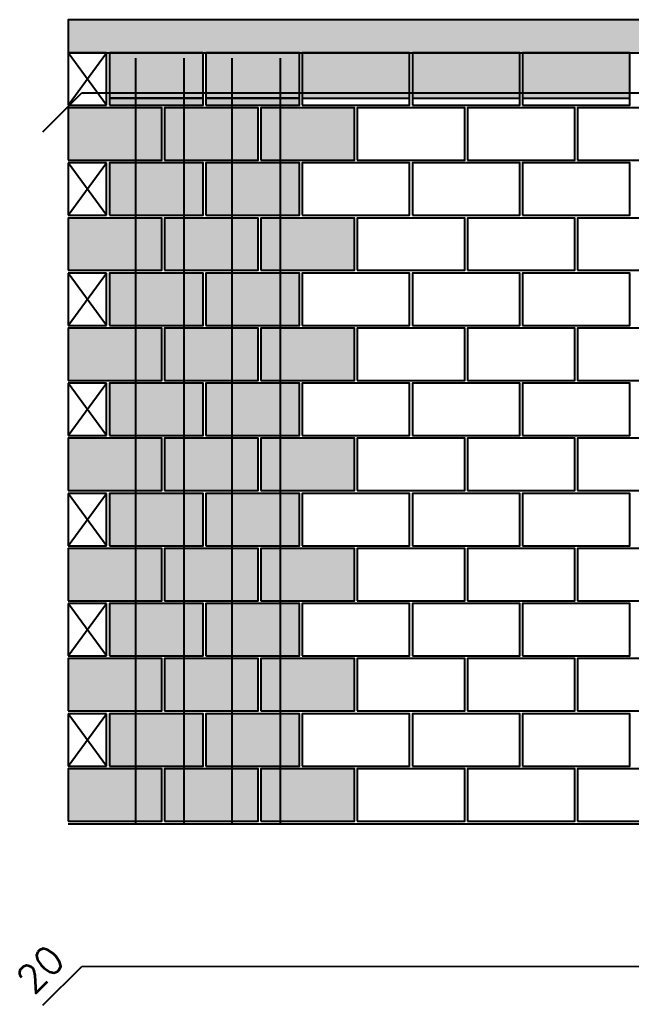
# Model space of a CAD drawing. Extents: x -1.9 to 86, y -1.6 to 60.9.
# Drawn here: x 7.43 to 11.87, y 14.82 to 21.98 of the extents above; entities that cross this region are included whole.
import ezdxf

# ---------------------------------------------------------------- set-up
doc = ezdxf.new("R2010")
doc.units = 0
doc.header["$MEASUREMENT"] = 0
for name, color, linetype in [('PENA_01', 1, 'CONTINUOUS'), ('PENA_02', 2, 'CONTINUOUS'), ('PENA_03', 3, 'CONTINUOUS'), ('PENA_05', 5, 'CONTINUOUS'), ('PENA_09', 254, 'CONTINUOUS'), ('PENA_11', 252, 'CONTINUOUS'), ('PENA_21', 100, 'CONTINUOUS')]:
    doc.layers.add(name, color=color, linetype=linetype)
doc.styles.get("Standard").update_dxf_attribs({"font": 'ROMANS.SHX'})

msp = doc.modelspace()

# ---------------------------------------------------------------- linework, layer by layer
at = {"layer": 'PENA_01', "linetype": 'Continuous'}
for p, q in [((8.08034, 21.410735), (8.76034, 21.410735)), ((8.78034, 21.410735), (9.46034, 21.410735)), ((9.48034, 21.410735), (10.26034, 21.410735)), ((10.28034, 21.410735), (11.06034, 21.410735)), ((11.08034, 21.410735), (11.86034, 21.410735))]:
    msp.add_line(p, q, dxfattribs=at)
at = {"layer": 'PENA_02', "linetype": 'Continuous'}
for p, q in [((8.06034, 21.740735), (7.78034, 21.740735)), ((7.78034, 21.740735), (7.78034, 21.360735)), ((8.06034, 21.360735), (8.06034, 21.740735)), ((7.78034, 21.360735), (8.06034, 21.360735)), ((8.06034, 20.940735), (7.78034, 20.940735)), ((7.78034, 20.940735), (7.78034, 20.560735)), ((8.06034, 20.560735), (8.06034, 20.940735)), ((7.78034, 20.560735), (8.06034, 20.560735)), ((8.06034, 20.140735), (7.78034, 20.140735)), ((7.78034, 20.140735), (7.78034, 19.760735)), ((8.06034, 19.760735), (8.06034, 20.140735)), ((7.78034, 19.760735), (8.06034, 19.760735)), ((8.06034, 19.340735), (7.78034, 19.340735)), ((7.78034, 19.340735), (7.78034, 18.960735)), ((8.06034, 18.960735), (8.06034, 19.340735)), ((7.78034, 18.960735), (8.06034, 18.960735)), ((8.06034, 18.540735), (7.78034, 18.540735)), ((7.78034, 18.540735), (7.78034, 18.160735)), ((8.06034, 18.160735), (8.06034, 18.540735)), ((7.78034, 18.160735), (8.06034, 18.160735)), ((8.06034, 17.740735), (7.78034, 17.740735)), ((7.78034, 17.740735), (7.78034, 17.360735)), ((8.06034, 17.360735), (8.06034, 17.740735)), ((7.78034, 17.360735), (8.06034, 17.360735)), ((8.06034, 16.940735), (7.78034, 16.940735)), ((7.78034, 16.940735), (7.78034, 16.560735)), ((8.06034, 16.560735), (8.06034, 16.940735)), ((7.78034, 16.560735), (8.06034, 16.560735)), ((7.78034, 16.140735), (30.76034, 16.140735))]:
    msp.add_line(p, q, dxfattribs=at)
for points in [[(7.78034, 21.740735), (30.76034, 21.740735), (30.76034, 21.980735), (7.78034, 21.980735), (7.78034, 21.740735)], [(8.08034, 21.360735), (8.76034, 21.360735), (8.76034, 21.740735), (8.08034, 21.740735), (8.08034, 21.360735)], [(8.78034, 21.360735), (9.46034, 21.360735), (9.46034, 21.740735), (8.78034, 21.740735), (8.78034, 21.360735)], [(9.48034, 21.360735), (10.26034, 21.360735), (10.26034, 21.740735), (9.48034, 21.740735), (9.48034, 21.360735)], [(10.28034, 21.360735), (11.06034, 21.360735), (11.06034, 21.740735), (10.28034, 21.740735), (10.28034, 21.360735)], [(11.08034, 21.360735), (11.86034, 21.360735), (11.86034, 21.740735), (11.08034, 21.740735), (11.08034, 21.360735)], [(7.78034, 20.960735), (8.46034, 20.960735), (8.46034, 21.340735), (7.78034, 21.340735), (7.78034, 20.960735)], [(8.48034, 20.960735), (9.16034, 20.960735), (9.16034, 21.340735), (8.48034, 21.340735), (8.48034, 20.960735)], [(9.18034, 20.960735), (9.86034, 20.960735), (9.86034, 21.340735), (9.18034, 21.340735), (9.18034, 20.960735)], [(9.88034, 20.960735), (10.66034, 20.960735), (10.66034, 21.340735), (9.88034, 21.340735), (9.88034, 20.960735)], [(10.68034, 20.960735), (11.46034, 20.960735), (11.46034, 21.340735), (10.68034, 21.340735), (10.68034, 20.960735)], [(11.48034, 20.960735), (12.26034, 20.960735), (12.26034, 21.340735), (11.48034, 21.340735), (11.48034, 20.960735)], [(8.08034, 20.560735), (8.76034, 20.560735), (8.76034, 20.940735), (8.08034, 20.940735), (8.08034, 20.560735)], [(8.78034, 20.560735), (9.46034, 20.560735), (9.46034, 20.940735), (8.78034, 20.940735), (8.78034, 20.560735)], [(9.48034, 20.560735), (10.26034, 20.560735), (10.26034, 20.940735), (9.48034, 20.940735), (9.48034, 20.560735)], [(10.28034, 20.560735), (11.06034, 20.560735), (11.06034, 20.940735), (10.28034, 20.940735), (10.28034, 20.560735)], [(11.08034, 20.560735), (11.86034, 20.560735), (11.86034, 20.940735), (11.08034, 20.940735), (11.08034, 20.560735)], [(7.78034, 20.160735), (8.46034, 20.160735), (8.46034, 20.540735), (7.78034, 20.540735), (7.78034, 20.160735)], [(8.48034, 20.160735), (9.16034, 20.160735), (9.16034, 20.540735), (8.48034, 20.540735), (8.48034, 20.160735)], [(9.18034, 20.160735), (9.86034, 20.160735), (9.86034, 20.540735), (9.18034, 20.540735), (9.18034, 20.160735)], [(9.88034, 20.160735), (10.66034, 20.160735), (10.66034, 20.540735), (9.88034, 20.540735), (9.88034, 20.160735)], [(10.68034, 20.160735), (11.46034, 20.160735), (11.46034, 20.540735), (10.68034, 20.540735), (10.68034, 20.160735)], [(11.48034, 20.160735), (12.26034, 20.160735), (12.26034, 20.540735), (11.48034, 20.540735), (11.48034, 20.160735)], [(8.08034, 19.760735), (8.76034, 19.760735), (8.76034, 20.140735), (8.08034, 20.140735), (8.08034, 19.760735)], [(8.78034, 19.760735), (9.46034, 19.760735), (9.46034, 20.140735), (8.78034, 20.140735), (8.78034, 19.760735)], [(9.48034, 19.760735), (10.26034, 19.760735), (10.26034, 20.140735), (9.48034, 20.140735), (9.48034, 19.760735)], [(10.28034, 19.760735), (11.06034, 19.760735), (11.06034, 20.140735), (10.28034, 20.140735), (10.28034, 19.760735)], [(11.08034, 19.760735), (11.86034, 19.760735), (11.86034, 20.140735), (11.08034, 20.140735), (11.08034, 19.760735)], [(7.78034, 19.360735), (8.46034, 19.360735), (8.46034, 19.740735), (7.78034, 19.740735), (7.78034, 19.360735)], [(8.48034, 19.360735), (9.16034, 19.360735), (9.16034, 19.740735), (8.48034, 19.740735), (8.48034, 19.360735)], [(9.18034, 19.360735), (9.86034, 19.360735), (9.86034, 19.740735), (9.18034, 19.740735), (9.18034, 19.360735)], [(9.88034, 19.360735), (10.66034, 19.360735), (10.66034, 19.740735), (9.88034, 19.740735), (9.88034, 19.360735)], [(10.68034, 19.360735), (11.46034, 19.360735), (11.46034, 19.740735), (10.68034, 19.740735), (10.68034, 19.360735)], [(11.48034, 19.360735), (12.26034, 19.360735), (12.26034, 19.740735), (11.48034, 19.740735), (11.48034, 19.360735)], [(8.08034, 18.960735), (8.76034, 18.960735), (8.76034, 19.340735), (8.08034, 19.340735), (8.08034, 18.960735)], [(8.78034, 18.960735), (9.46034, 18.960735), (9.46034, 19.340735), (8.78034, 19.340735), (8.78034, 18.960735)], [(9.48034, 18.960735), (10.26034, 18.960735), (10.26034, 19.340735), (9.48034, 19.340735), (9.48034, 18.960735)], [(10.28034, 18.960735), (11.06034, 18.960735), (11.06034, 19.340735), (10.28034, 19.340735), (10.28034, 18.960735)], [(11.08034, 18.960735), (11.86034, 18.960735), (11.86034, 19.340735), (11.08034, 19.340735), (11.08034, 18.960735)], [(7.78034, 18.560735), (8.46034, 18.560735), (8.46034, 18.940735), (7.78034, 18.940735), (7.78034, 18.560735)], [(8.48034, 18.560735), (9.16034, 18.560735), (9.16034, 18.940735), (8.48034, 18.940735), (8.48034, 18.560735)], [(9.18034, 18.560735), (9.86034, 18.560735), (9.86034, 18.940735), (9.18034, 18.940735), (9.18034, 18.560735)], [(9.88034, 18.560735), (10.66034, 18.560735), (10.66034, 18.940735), (9.88034, 18.940735), (9.88034, 18.560735)], [(10.68034, 18.560735), (11.46034, 18.560735), (11.46034, 18.940735), (10.68034, 18.940735), (10.68034, 18.560735)], [(11.48034, 18.560735), (12.26034, 18.560735), (12.26034, 18.940735), (11.48034, 18.940735), (11.48034, 18.560735)], [(8.08034, 18.160735), (8.76034, 18.160735), (8.76034, 18.540735), (8.08034, 18.540735), (8.08034, 18.160735)], [(8.78034, 18.160735), (9.46034, 18.160735), (9.46034, 18.540735), (8.78034, 18.540735), (8.78034, 18.160735)], [(9.48034, 18.160735), (10.26034, 18.160735), (10.26034, 18.540735), (9.48034, 18.540735), (9.48034, 18.160735)], [(10.28034, 18.160735), (11.06034, 18.160735), (11.06034, 18.540735), (10.28034, 18.540735), (10.28034, 18.160735)], [(11.08034, 18.160735), (11.86034, 18.160735), (11.86034, 18.540735), (11.08034, 18.540735), (11.08034, 18.160735)], [(7.78034, 17.760735), (8.46034, 17.760735), (8.46034, 18.140735), (7.78034, 18.140735), (7.78034, 17.760735)], [(8.48034, 17.760735), (9.16034, 17.760735), (9.16034, 18.140735), (8.48034, 18.140735), (8.48034, 17.760735)], [(9.18034, 17.760735), (9.86034, 17.760735), (9.86034, 18.140735), (9.18034, 18.140735), (9.18034, 17.760735)], [(9.88034, 17.760735), (10.66034, 17.760735), (10.66034, 18.140735), (9.88034, 18.140735), (9.88034, 17.760735)], [(10.68034, 17.760735), (11.46034, 17.760735), (11.46034, 18.140735), (10.68034, 18.140735), (10.68034, 17.760735)], [(11.48034, 17.760735), (12.26034, 17.760735), (12.26034, 18.140735), (11.48034, 18.140735), (11.48034, 17.760735)], [(8.08034, 17.360735), (8.76034, 17.360735), (8.76034, 17.740735), (8.08034, 17.740735), (8.08034, 17.360735)], [(8.78034, 17.360735), (9.46034, 17.360735), (9.46034, 17.740735), (8.78034, 17.740735), (8.78034, 17.360735)], [(9.48034, 17.360735), (10.26034, 17.360735), (10.26034, 17.740735), (9.48034, 17.740735), (9.48034, 17.360735)], [(10.28034, 17.360735), (11.06034, 17.360735), (11.06034, 17.740735), (10.28034, 17.740735), (10.28034, 17.360735)], [(11.08034, 17.360735), (11.86034, 17.360735), (11.86034, 17.740735), (11.08034, 17.740735), (11.08034, 17.360735)], [(7.78034, 16.960735), (8.46034, 16.960735), (8.46034, 17.340735), (7.78034, 17.340735), (7.78034, 16.960735)], [(8.48034, 16.960735), (9.16034, 16.960735), (9.16034, 17.340735), (8.48034, 17.340735), (8.48034, 16.960735)], [(9.18034, 16.960735), (9.86034, 16.960735), (9.86034, 17.340735), (9.18034, 17.340735), (9.18034, 16.960735)], [(9.88034, 16.960735), (10.66034, 16.960735), (10.66034, 17.340735), (9.88034, 17.340735), (9.88034, 16.960735)], [(10.68034, 16.960735), (11.46034, 16.960735), (11.46034, 17.340735), (10.68034, 17.340735), (10.68034, 16.960735)], [(11.48034, 16.960735), (12.26034, 16.960735), (12.26034, 17.340735), (11.48034, 17.340735), (11.48034, 16.960735)], [(8.08034, 16.560735), (8.76034, 16.560735), (8.76034, 16.940735), (8.08034, 16.940735), (8.08034, 16.560735)], [(8.78034, 16.560735), (9.46034, 16.560735), (9.46034, 16.940735), (8.78034, 16.940735), (8.78034, 16.560735)], [(9.48034, 16.560735), (10.26034, 16.560735), (10.26034, 16.940735), (9.48034, 16.940735), (9.48034, 16.560735)], [(10.28034, 16.560735), (11.06034, 16.560735), (11.06034, 16.940735), (10.28034, 16.940735), (10.28034, 16.560735)], [(11.08034, 16.560735), (11.86034, 16.560735), (11.86034, 16.940735), (11.08034, 16.940735), (11.08034, 16.560735)], [(7.78034, 16.160735), (8.46034, 16.160735), (8.46034, 16.540735), (7.78034, 16.540735), (7.78034, 16.160735)], [(8.48034, 16.160735), (9.16034, 16.160735), (9.16034, 16.540735), (8.48034, 16.540735), (8.48034, 16.160735)], [(9.18034, 16.160735), (9.86034, 16.160735), (9.86034, 16.540735), (9.18034, 16.540735), (9.18034, 16.160735)], [(9.88034, 16.160735), (10.66034, 16.160735), (10.66034, 16.540735), (9.88034, 16.540735), (9.88034, 16.160735)], [(10.68034, 16.160735), (11.46034, 16.160735), (11.46034, 16.540735), (10.68034, 16.540735), (10.68034, 16.160735)], [(11.48034, 16.160735), (12.26034, 16.160735), (12.26034, 16.540735), (11.48034, 16.540735), (11.48034, 16.160735)]]:
    msp.add_lwpolyline(points, dxfattribs=at)
at = {"layer": 'PENA_03', "linetype": 'Continuous'}
for p, q in [((7.78034, 21.360735), (8.06034, 21.740735)), ((8.06034, 21.360735), (7.78034, 21.740735)), ((7.78034, 20.560735), (8.06034, 20.940735)), ((8.06034, 20.560735), (7.78034, 20.940735)), ((7.78034, 19.760735), (8.06034, 20.140735)), ((8.06034, 19.760735), (7.78034, 20.140735)), ((7.78034, 18.960735), (8.06034, 19.340735)), ((8.06034, 18.960735), (7.78034, 19.340735)), ((7.78034, 18.160735), (8.06034, 18.540735)), ((8.06034, 18.160735), (7.78034, 18.540735)), ((7.78034, 17.360735), (8.06034, 17.740735)), ((8.06034, 17.360735), (7.78034, 17.740735)), ((7.78034, 16.560735), (8.06034, 16.940735)), ((8.06034, 16.560735), (7.78034, 16.940735))]:
    msp.add_line(p, q, dxfattribs=at)
at = {"layer": 'PENA_05', "linetype": 'Continuous'}
for p, q in [((7.597949, 21.167511), (7.880792, 21.450353)), ((7.880792, 21.450353), (19.670481, 21.450772)), ((7.597949, 14.823499), (7.880792, 15.106341)), ((7.880792, 15.106341), (19.670481, 15.10676))]:
    msp.add_line(p, q, dxfattribs=at)
for points in [[(8.27034, 21.700735), (8.27034, 16.140735)], [(8.62034, 21.700735), (8.62034, 16.140735)], [(8.97034, 21.700735), (8.97034, 16.140735)], [(9.32034, 21.700735), (9.32034, 16.140735)]]:
    msp.add_lwpolyline(points, dxfattribs=at)
at = {"layer": 'PENA_09', "linetype": 'Continuous'}
for points in [[(8.08034, 21.410735), (8.76034, 21.410735), (8.76034, 21.740735), (8.08034, 21.740735), (8.08034, 21.410735)], [(8.78034, 21.410735), (9.46034, 21.410735), (9.46034, 21.740735), (8.78034, 21.740735), (8.78034, 21.410735)], [(9.48034, 21.410735), (10.26034, 21.410735), (10.26034, 21.740735), (9.48034, 21.740735), (9.48034, 21.410735)], [(10.28034, 21.410735), (11.06034, 21.410735), (11.06034, 21.740735), (10.28034, 21.740735), (10.28034, 21.410735)], [(11.08034, 21.410735), (11.86034, 21.410735), (11.86034, 21.740735), (11.08034, 21.740735), (11.08034, 21.410735)]]:
    msp.add_lwpolyline(points, dxfattribs=at)
for points in [[(8.08034, 21.410735), (8.76034, 21.410735), (8.76034, 21.740735)], [(8.08034, 21.410735), (8.76034, 21.740735), (8.08034, 21.740735)], [(8.08034, 21.410735), (8.08034, 21.740735), (8.08034, 21.410735)], [(8.78034, 21.410735), (9.46034, 21.410735), (9.46034, 21.740735)], [(8.78034, 21.410735), (9.46034, 21.740735), (8.78034, 21.740735)], [(8.78034, 21.410735), (8.78034, 21.740735), (8.78034, 21.410735)], [(9.48034, 21.410735), (10.26034, 21.410735), (10.26034, 21.740735)], [(9.48034, 21.410735), (10.26034, 21.740735), (9.48034, 21.740735)], [(9.48034, 21.410735), (9.48034, 21.740735), (9.48034, 21.410735)], [(10.28034, 21.410735), (11.06034, 21.410735), (11.06034, 21.740735)], [(10.28034, 21.410735), (11.06034, 21.740735), (10.28034, 21.740735)], [(10.28034, 21.410735), (10.28034, 21.740735), (10.28034, 21.410735)], [(11.08034, 21.410735), (11.86034, 21.410735), (11.86034, 21.740735)], [(11.08034, 21.410735), (11.86034, 21.740735), (11.08034, 21.740735)], [(11.08034, 21.410735), (11.08034, 21.740735), (11.08034, 21.410735)]]:
    msp.add_solid(points, dxfattribs=at)
at = {"layer": 'PENA_11', "linetype": 'Continuous'}
for points in [[(7.78034, 21.740735), (30.76034, 21.740735), (30.76034, 21.980735)], [(7.78034, 21.740735), (30.76034, 21.980735), (7.78034, 21.980735)], [(7.78034, 21.740735), (7.78034, 21.980735), (7.78034, 21.740735)]]:
    msp.add_solid(points, dxfattribs=at)
at = {"layer": 'PENA_21', "linetype": 'Continuous'}
for points in [[(8.08034, 21.360735), (8.76034, 21.360735), (8.76034, 21.410735), (8.08034, 21.410735), (8.08034, 21.360735)], [(8.78034, 21.360735), (9.46034, 21.360735), (9.46034, 21.410735), (8.78034, 21.410735), (8.78034, 21.360735)], [(7.78034, 20.960735), (8.46034, 20.960735), (8.46034, 21.340735), (7.78034, 21.340735), (7.78034, 20.960735)], [(8.48034, 20.960735), (9.16034, 20.960735), (9.16034, 21.340735), (8.48034, 21.340735), (8.48034, 20.960735)], [(9.18034, 20.960735), (9.86034, 20.960735), (9.86034, 21.340735), (9.18034, 21.340735), (9.18034, 20.960735)], [(8.08034, 20.560735), (8.76034, 20.560735), (8.76034, 20.940735), (8.08034, 20.940735), (8.08034, 20.560735)], [(8.78034, 20.560735), (9.46034, 20.560735), (9.46034, 20.940735), (8.78034, 20.940735), (8.78034, 20.560735)], [(7.78034, 20.160735), (8.46034, 20.160735), (8.46034, 20.540735), (7.78034, 20.540735), (7.78034, 20.160735)], [(8.48034, 20.160735), (9.16034, 20.160735), (9.16034, 20.540735), (8.48034, 20.540735), (8.48034, 20.160735)], [(9.18034, 20.160735), (9.86034, 20.160735), (9.86034, 20.540735), (9.18034, 20.540735), (9.18034, 20.160735)], [(8.08034, 19.760735), (8.76034, 19.760735), (8.76034, 20.140735), (8.08034, 20.140735), (8.08034, 19.760735)], [(8.78034, 19.760735), (9.46034, 19.760735), (9.46034, 20.140735), (8.78034, 20.140735), (8.78034, 19.760735)], [(7.78034, 19.360735), (8.46034, 19.360735), (8.46034, 19.740735), (7.78034, 19.740735), (7.78034, 19.360735)], [(8.48034, 19.360735), (9.16034, 19.360735), (9.16034, 19.740735), (8.48034, 19.740735), (8.48034, 19.360735)], [(9.18034, 19.360735), (9.86034, 19.360735), (9.86034, 19.740735), (9.18034, 19.740735), (9.18034, 19.360735)], [(8.08034, 18.960735), (8.76034, 18.960735), (8.76034, 19.340735), (8.08034, 19.340735), (8.08034, 18.960735)], [(8.78034, 18.960735), (9.46034, 18.960735), (9.46034, 19.340735), (8.78034, 19.340735), (8.78034, 18.960735)], [(7.78034, 18.560735), (8.46034, 18.560735), (8.46034, 18.940735), (7.78034, 18.940735), (7.78034, 18.560735)], [(8.48034, 18.560735), (9.16034, 18.560735), (9.16034, 18.940735), (8.48034, 18.940735), (8.48034, 18.560735)], [(9.18034, 18.560735), (9.86034, 18.560735), (9.86034, 18.940735), (9.18034, 18.940735), (9.18034, 18.560735)], [(8.08034, 18.160735), (8.76034, 18.160735), (8.76034, 18.540735), (8.08034, 18.540735), (8.08034, 18.160735)], [(8.78034, 18.160735), (9.46034, 18.160735), (9.46034, 18.540735), (8.78034, 18.540735), (8.78034, 18.160735)], [(7.78034, 17.760735), (8.46034, 17.760735), (8.46034, 18.140735), (7.78034, 18.140735), (7.78034, 17.760735)], [(8.48034, 17.760735), (9.16034, 17.760735), (9.16034, 18.140735), (8.48034, 18.140735), (8.48034, 17.760735)], [(9.18034, 17.760735), (9.86034, 17.760735), (9.86034, 18.140735), (9.18034, 18.140735), (9.18034, 17.760735)], [(8.08034, 17.360735), (8.76034, 17.360735), (8.76034, 17.740735), (8.08034, 17.740735), (8.08034, 17.360735)], [(8.78034, 17.360735), (9.46034, 17.360735), (9.46034, 17.740735), (8.78034, 17.740735), (8.78034, 17.360735)], [(7.78034, 16.960735), (8.46034, 16.960735), (8.46034, 17.340735), (7.78034, 17.340735), (7.78034, 16.960735)], [(8.48034, 16.960735), (9.16034, 16.960735), (9.16034, 17.340735), (8.48034, 17.340735), (8.48034, 16.960735)], [(9.18034, 16.960735), (9.86034, 16.960735), (9.86034, 17.340735), (9.18034, 17.340735), (9.18034, 16.960735)], [(8.08034, 16.560735), (8.76034, 16.560735), (8.76034, 16.940735), (8.08034, 16.940735), (8.08034, 16.560735)], [(8.78034, 16.560735), (9.46034, 16.560735), (9.46034, 16.940735), (8.78034, 16.940735), (8.78034, 16.560735)], [(7.78034, 16.160735), (8.46034, 16.160735), (8.46034, 16.540735), (7.78034, 16.540735), (7.78034, 16.160735)], [(8.48034, 16.160735), (9.16034, 16.160735), (9.16034, 16.540735), (8.48034, 16.540735), (8.48034, 16.160735)], [(9.18034, 16.160735), (9.86034, 16.160735), (9.86034, 16.540735), (9.18034, 16.540735), (9.18034, 16.160735)]]:
    msp.add_lwpolyline(points, dxfattribs=at)
for points in [[(8.08034, 21.360735), (8.76034, 21.360735), (8.76034, 21.410735)], [(8.08034, 21.360735), (8.76034, 21.410735), (8.08034, 21.410735)], [(8.08034, 21.360735), (8.08034, 21.410735), (8.08034, 21.360735)], [(8.78034, 21.360735), (9.46034, 21.360735), (9.46034, 21.410735)], [(8.78034, 21.360735), (9.46034, 21.410735), (8.78034, 21.410735)], [(8.78034, 21.360735), (8.78034, 21.410735), (8.78034, 21.360735)], [(7.78034, 20.960735), (8.46034, 20.960735), (8.46034, 21.340735)], [(7.78034, 20.960735), (8.46034, 21.340735), (7.78034, 21.340735)], [(7.78034, 20.960735), (7.78034, 21.340735), (7.78034, 20.960735)], [(8.48034, 20.960735), (9.16034, 20.960735), (9.16034, 21.340735)], [(8.48034, 20.960735), (9.16034, 21.340735), (8.48034, 21.340735)], [(8.48034, 20.960735), (8.48034, 21.340735), (8.48034, 20.960735)], [(9.18034, 20.960735), (9.86034, 20.960735), (9.86034, 21.340735)], [(9.18034, 20.960735), (9.86034, 21.340735), (9.18034, 21.340735)], [(9.18034, 20.960735), (9.18034, 21.340735), (9.18034, 20.960735)], [(8.08034, 20.560735), (8.76034, 20.560735), (8.76034, 20.940735)], [(8.08034, 20.560735), (8.76034, 20.940735), (8.08034, 20.940735)], [(8.08034, 20.560735), (8.08034, 20.940735), (8.08034, 20.560735)], [(8.78034, 20.560735), (9.46034, 20.560735), (9.46034, 20.940735)], [(8.78034, 20.560735), (9.46034, 20.940735), (8.78034, 20.940735)], [(8.78034, 20.560735), (8.78034, 20.940735), (8.78034, 20.560735)], [(7.78034, 20.160735), (8.46034, 20.160735), (8.46034, 20.540735)], [(7.78034, 20.160735), (8.46034, 20.540735), (7.78034, 20.540735)], [(7.78034, 20.160735), (7.78034, 20.540735), (7.78034, 20.160735)], [(8.48034, 20.160735), (9.16034, 20.160735), (9.16034, 20.540735)], [(8.48034, 20.160735), (9.16034, 20.540735), (8.48034, 20.540735)], [(8.48034, 20.160735), (8.48034, 20.540735), (8.48034, 20.160735)], [(9.18034, 20.160735), (9.86034, 20.160735), (9.86034, 20.540735)], [(9.18034, 20.160735), (9.86034, 20.540735), (9.18034, 20.540735)], [(9.18034, 20.160735), (9.18034, 20.540735), (9.18034, 20.160735)], [(8.08034, 19.760735), (8.76034, 19.760735), (8.76034, 20.140735)], [(8.08034, 19.760735), (8.76034, 20.140735), (8.08034, 20.140735)], [(8.08034, 19.760735), (8.08034, 20.140735), (8.08034, 19.760735)], [(8.78034, 19.760735), (9.46034, 19.760735), (9.46034, 20.140735)], [(8.78034, 19.760735), (9.46034, 20.140735), (8.78034, 20.140735)], [(8.78034, 19.760735), (8.78034, 20.140735), (8.78034, 19.760735)], [(7.78034, 19.360735), (8.46034, 19.360735), (8.46034, 19.740735)], [(7.78034, 19.360735), (8.46034, 19.740735), (7.78034, 19.740735)], [(7.78034, 19.360735), (7.78034, 19.740735), (7.78034, 19.360735)], [(8.48034, 19.360735), (9.16034, 19.360735), (9.16034, 19.740735)], [(8.48034, 19.360735), (9.16034, 19.740735), (8.48034, 19.740735)], [(8.48034, 19.360735), (8.48034, 19.740735), (8.48034, 19.360735)], [(9.18034, 19.360735), (9.86034, 19.360735), (9.86034, 19.740735)], [(9.18034, 19.360735), (9.86034, 19.740735), (9.18034, 19.740735)], [(9.18034, 19.360735), (9.18034, 19.740735), (9.18034, 19.360735)], [(8.08034, 18.960735), (8.76034, 18.960735), (8.76034, 19.340735)], [(8.08034, 18.960735), (8.76034, 19.340735), (8.08034, 19.340735)], [(8.08034, 18.960735), (8.08034, 19.340735), (8.08034, 18.960735)], [(8.78034, 18.960735), (9.46034, 18.960735), (9.46034, 19.340735)], [(8.78034, 18.960735), (9.46034, 19.340735), (8.78034, 19.340735)], [(8.78034, 18.960735), (8.78034, 19.340735), (8.78034, 18.960735)], [(7.78034, 18.560735), (8.46034, 18.560735), (8.46034, 18.940735)], [(7.78034, 18.560735), (8.46034, 18.940735), (7.78034, 18.940735)], [(7.78034, 18.560735), (7.78034, 18.940735), (7.78034, 18.560735)], [(8.48034, 18.560735), (9.16034, 18.560735), (9.16034, 18.940735)], [(8.48034, 18.560735), (9.16034, 18.940735), (8.48034, 18.940735)], [(8.48034, 18.560735), (8.48034, 18.940735), (8.48034, 18.560735)], [(9.18034, 18.560735), (9.86034, 18.560735), (9.86034, 18.940735)], [(9.18034, 18.560735), (9.86034, 18.940735), (9.18034, 18.940735)], [(9.18034, 18.560735), (9.18034, 18.940735), (9.18034, 18.560735)], [(8.08034, 18.160735), (8.76034, 18.160735), (8.76034, 18.540735)], [(8.08034, 18.160735), (8.76034, 18.540735), (8.08034, 18.540735)], [(8.08034, 18.160735), (8.08034, 18.540735), (8.08034, 18.160735)], [(8.78034, 18.160735), (9.46034, 18.160735), (9.46034, 18.540735)], [(8.78034, 18.160735), (9.46034, 18.540735), (8.78034, 18.540735)], [(8.78034, 18.160735), (8.78034, 18.540735), (8.78034, 18.160735)], [(7.78034, 17.760735), (8.46034, 17.760735), (8.46034, 18.140735)], [(7.78034, 17.760735), (8.46034, 18.140735), (7.78034, 18.140735)], [(7.78034, 17.760735), (7.78034, 18.140735), (7.78034, 17.760735)], [(8.48034, 17.760735), (9.16034, 17.760735), (9.16034, 18.140735)], [(8.48034, 17.760735), (9.16034, 18.140735), (8.48034, 18.140735)], [(8.48034, 17.760735), (8.48034, 18.140735), (8.48034, 17.760735)], [(9.18034, 17.760735), (9.86034, 17.760735), (9.86034, 18.140735)], [(9.18034, 17.760735), (9.86034, 18.140735), (9.18034, 18.140735)], [(9.18034, 17.760735), (9.18034, 18.140735), (9.18034, 17.760735)], [(8.08034, 17.360735), (8.76034, 17.360735), (8.76034, 17.740735)], [(8.08034, 17.360735), (8.76034, 17.740735), (8.08034, 17.740735)], [(8.08034, 17.360735), (8.08034, 17.740735), (8.08034, 17.360735)], [(8.78034, 17.360735), (9.46034, 17.360735), (9.46034, 17.740735)], [(8.78034, 17.360735), (9.46034, 17.740735), (8.78034, 17.740735)], [(8.78034, 17.360735), (8.78034, 17.740735), (8.78034, 17.360735)], [(7.78034, 16.960735), (8.46034, 16.960735), (8.46034, 17.340735)], [(7.78034, 16.960735), (8.46034, 17.340735), (7.78034, 17.340735)], [(7.78034, 16.960735), (7.78034, 17.340735), (7.78034, 16.960735)], [(8.48034, 16.960735), (9.16034, 16.960735), (9.16034, 17.340735)], [(8.48034, 16.960735), (9.16034, 17.340735), (8.48034, 17.340735)], [(8.48034, 16.960735), (8.48034, 17.340735), (8.48034, 16.960735)], [(9.18034, 16.960735), (9.86034, 16.960735), (9.86034, 17.340735)], [(9.18034, 16.960735), (9.86034, 17.340735), (9.18034, 17.340735)], [(9.18034, 16.960735), (9.18034, 17.340735), (9.18034, 16.960735)], [(8.08034, 16.560735), (8.76034, 16.560735), (8.76034, 16.940735)], [(8.08034, 16.560735), (8.76034, 16.940735), (8.08034, 16.940735)], [(8.08034, 16.560735), (8.08034, 16.940735), (8.08034, 16.560735)], [(8.78034, 16.560735), (9.46034, 16.560735), (9.46034, 16.940735)], [(8.78034, 16.560735), (9.46034, 16.940735), (8.78034, 16.940735)], [(8.78034, 16.560735), (8.78034, 16.940735), (8.78034, 16.560735)], [(7.78034, 16.160735), (8.46034, 16.160735), (8.46034, 16.540735)], [(7.78034, 16.160735), (8.46034, 16.540735), (7.78034, 16.540735)], [(7.78034, 16.160735), (7.78034, 16.540735), (7.78034, 16.160735)], [(8.48034, 16.160735), (9.16034, 16.160735), (9.16034, 16.540735)], [(8.48034, 16.160735), (9.16034, 16.540735), (8.48034, 16.540735)], [(8.48034, 16.160735), (8.48034, 16.540735), (8.48034, 16.160735)], [(9.18034, 16.160735), (9.86034, 16.160735), (9.86034, 16.540735)], [(9.18034, 16.160735), (9.86034, 16.540735), (9.18034, 16.540735)], [(9.18034, 16.160735), (9.18034, 16.540735), (9.18034, 16.160735)]]:
    msp.add_solid(points, dxfattribs=at)

# ---------------------------------------------------------------- texts
at = {"layer": 'PENA_03', "linetype": 'Continuous'}
msp.add_text('20', height=0.2, rotation=45, dxfattribs=at).set_placement((7.527238, 14.894209))

doc.saveas('drawing.dxf')
